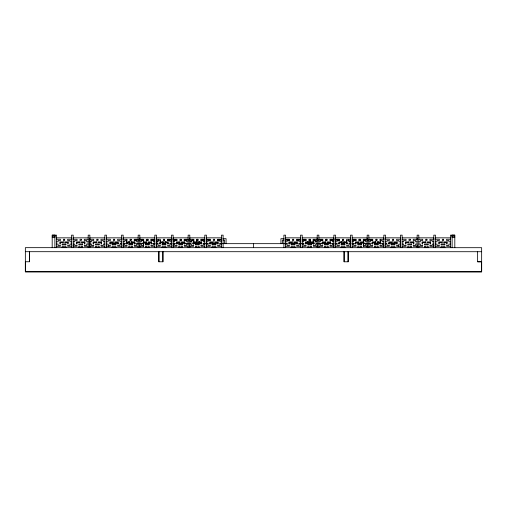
<?xml version="1.0" encoding="UTF-8"?>
<svg xmlns="http://www.w3.org/2000/svg" width="507" height="507" viewBox="0 0 507 507"><rect width="100%" height="100%" fill="white"/><g stroke="black" fill="none" stroke-linecap="round" stroke-linejoin="round"><path stroke-width="0.76" d="M25.35 251.694L25.35 247.663L481.65 247.695L481.65 271.841L25.35 271.809L25.35 251.694L481.65 251.719M29.381 261.751L29.381 251.694L29.381 261.751L25.35 261.751L25.35 271.809L481.65 271.815L481.65 261.751M52.189 247.695L52.189 235.153L56.543 235.153L56.543 239.279L60.434 239.279L60.434 240.483L58.096 240.483L58.096 241.826L56.543 241.826M52.189 235.159L54.876 235.153L54.876 247.689M162.912 251.726L162.912 261.789L158.887 261.789L158.887 251.7M162.912 261.783L162.912 251.7M348.119 251.713L348.119 261.796L344.088 261.789L344.088 251.713M454.811 247.695L454.811 235.153L452.124 235.153L452.124 247.689M73.185 239.716L73.198 237.84L88.193 237.84M106.502 239.716L106.514 237.84L121.509 237.84M123.163 239.716L123.169 237.84L138.164 237.84M139.818 239.716L139.831 237.84L154.819 237.84M156.473 239.716L156.486 237.84L171.48 237.84M173.134 239.716L173.147 237.84L188.135 237.84M189.789 239.716L189.802 237.84L204.796 237.84M300.543 246.237L300.55 245.166M317.198 246.237L317.211 245.166M333.853 246.237L333.866 245.166M350.514 246.237L350.527 245.166M367.169 246.237L367.182 245.166M383.831 246.237L383.843 245.166M400.486 246.237L400.486 237.84L385.497 237.84M417.141 246.237L417.153 245.166M433.802 246.237L433.815 245.166M454.811 235.159L450.457 235.153L450.457 239.279L446.572 239.279L446.572 240.483L448.904 240.483L448.904 241.826L450.457 241.826M52.189 236.82L55.041 236.82L55.041 237.238L52.189 237.238M454.811 236.82L451.959 236.82L451.959 237.238L454.811 237.238M71.531 237.84L56.543 237.84L56.543 247.689M104.848 237.84L89.859 237.84L89.859 246.237M221.451 237.84L206.463 237.84L206.463 246.237M285.549 237.84L300.543 237.84L300.55 239.716M302.204 237.84L317.198 237.84L317.211 239.716M318.865 237.84L333.853 237.84L333.866 239.716M335.52 237.84L350.514 237.84L350.527 239.716M352.181 237.84L367.169 237.84L367.182 239.716M368.836 237.84L383.831 237.84L383.843 239.716M402.152 237.84L417.141 237.84L417.153 239.716M418.807 237.84L433.802 237.84L433.815 239.716M435.469 237.84L450.457 237.84L450.457 247.689M222.928 238.664L226.065 238.664L226.065 243.664M284.072 238.664L280.935 238.664L280.935 243.664M71.531 239.279L67.646 239.279L67.646 240.483L69.979 240.483L69.979 241.826L71.531 241.826M73.198 239.279L77.089 239.279L77.089 240.483L74.751 240.483L74.751 241.826L73.198 241.826M88.193 239.279L84.301 239.279L84.301 240.483L86.64 240.483L86.64 241.826L88.193 241.826M89.859 239.279L93.744 239.279L93.744 240.483L91.412 240.483L91.412 241.826L89.859 241.826M104.848 239.279L100.956 239.279L100.956 240.483L103.295 240.483L103.295 241.826L104.848 241.826M106.514 239.279L110.406 239.279L110.406 240.483L108.067 240.483L108.067 241.826L106.514 241.826M121.509 239.279L117.618 239.279L117.618 240.483L119.956 240.483L119.956 241.826L121.509 241.826M123.169 239.279L127.061 239.279L127.061 240.483L124.722 240.483L124.722 241.826L123.169 241.826M138.164 239.279L134.273 239.279L134.273 240.483L136.611 240.483L136.611 241.826L138.164 241.826M139.831 239.279L143.722 239.279L143.722 240.483L141.383 240.483L141.383 241.826L139.831 241.826M154.819 239.279L150.934 239.279L150.934 240.483L153.272 240.483L153.272 241.826L154.819 241.826M156.486 239.279L160.377 239.279L160.377 243.987L159.749 243.987L159.749 241.883L163.33 241.883L163.33 242.53L160.377 242.53M171.48 239.279L167.589 239.279L167.589 240.483L169.927 240.483L169.927 241.826L171.48 241.826M173.147 239.279L177.032 239.279L177.032 240.483L174.7 240.483L174.7 241.826L173.147 241.826M188.135 239.279L184.25 239.279L184.25 240.483L186.582 240.483L186.582 241.826L188.135 241.826M189.802 239.279L193.693 239.279L193.693 240.483L191.354 240.483L191.354 241.826L189.802 241.826M204.796 239.279L200.905 239.279L200.905 240.483L203.244 240.483L203.244 241.826L204.796 241.826M206.463 239.279L210.348 239.279L210.348 240.483L208.009 240.483L208.009 241.826L206.463 241.826M221.451 239.279L217.56 239.279L217.56 240.483L219.899 240.483L219.899 241.826L221.451 241.826M285.549 239.279L289.44 239.279L289.44 240.483L287.101 240.483L287.101 241.826L285.549 241.826M300.543 239.279L296.652 239.279L296.652 240.483L298.991 240.483L298.991 241.826L300.543 241.826M302.204 239.279L306.095 239.279L306.095 240.483L303.756 240.483L303.756 241.826L302.204 241.826M317.198 239.279L313.307 239.279L313.307 240.483L315.646 240.483L315.646 241.826L317.198 241.826M318.865 239.279L322.756 239.279L322.756 240.483L320.418 240.483L320.418 241.826L318.865 241.826M333.853 239.279L329.968 239.279L329.968 240.483L332.3 240.483L332.3 241.826L333.853 241.826M335.52 239.279L339.411 239.279L339.411 240.483L337.073 240.483L337.073 241.826L335.52 241.826M350.514 239.279L346.623 239.279L346.623 243.987L347.251 243.987L347.251 241.883L343.67 241.883L343.67 242.53L346.623 242.53M352.181 239.279L356.066 239.279L356.066 240.483L353.734 240.483L353.734 241.826L352.181 241.826M367.169 239.279L363.278 239.279L363.278 240.483L365.617 240.483L365.617 241.826L367.169 241.826M368.836 239.279L372.727 239.279L372.727 240.483L370.389 240.483L370.389 241.826L368.836 241.826M383.831 239.279L379.939 239.279L379.939 240.483L382.278 240.483L382.278 241.826L383.831 241.826M385.497 239.279L389.382 239.279L389.382 240.483L387.044 240.483L387.044 241.826L385.497 241.826M400.486 239.279L396.594 239.279L396.594 240.483L398.933 240.483L398.933 241.826L400.486 241.826M402.152 239.279L406.044 239.279L406.044 240.483L403.705 240.483L403.705 241.826L402.152 241.826M417.141 239.279L413.256 239.279L413.256 240.483L415.594 240.483L415.594 241.826L417.141 241.826M418.807 239.279L422.699 239.279L422.699 240.483L420.36 240.483L420.36 241.826L418.807 241.826M433.802 239.279L429.911 239.279L429.911 240.483L432.249 240.483L432.249 241.826L433.802 241.826M435.469 239.279L439.36 239.279L439.36 240.483L437.021 240.483L437.021 241.826L435.469 241.826M134.178 240.045L143.658 240.045L143.658 243.981M146.06 240.045L148.431 240.045M150.801 240.045L154.755 240.045M167.38 240.045L171.328 240.045M172.912 240.045L176.861 240.045M180.055 240.045L181.633 240.045M184.003 240.045L191.114 240.045L191.114 242.213M200.861 240.045L204.815 240.045M206.393 240.045L210.348 240.045M217.484 240.045L221.439 240.045M223.017 240.045L224.601 240.045L224.601 243.664M283.983 240.045L282.399 240.045L282.399 243.664M285.561 240.045L289.516 240.045M296.652 240.045L300.607 240.045M302.185 240.045L306.139 240.045M322.997 240.045L315.886 240.045L315.886 242.213M325.367 240.045L326.952 240.045M330.139 240.045L334.088 240.045M335.672 240.045L339.62 240.045M352.245 240.045L356.199 240.045M358.569 240.045L360.94 240.045M372.822 240.045L363.342 240.045L363.342 243.981M160.377 240.483L158.038 240.483L158.038 241.826L156.486 241.826M346.623 240.483L348.962 240.483L348.962 241.826L350.514 241.826M110.108 243.664L118.638 243.664M120.191 243.664L121.743 243.664M123.29 243.664L127.656 243.664M128.721 243.664L132.593 243.664M133.816 243.664L135.394 243.664M136.472 243.664L144.077 243.664M145.002 243.664L149.654 243.664M151.206 243.664L155.085 243.664M156.631 243.664L158.184 243.664M159.312 243.664L160.51 243.664M162.063 243.664L165.941 243.664M167.297 243.664L168.875 243.664M169.813 243.664L171.366 243.664M172.919 243.664L177.577 243.664M178.344 243.664L191.006 243.664M192.584 243.664L201.285 243.664M202.87 243.664L208.409 243.664M209.651 243.664L217.902 243.664M219.48 243.664L287.52 243.664M289.098 243.664L297.349 243.664M298.591 243.664L304.13 243.664M305.715 243.664L314.416 243.664M316 243.664L328.656 243.664M329.423 243.664L334.081 243.664M335.634 243.664L337.187 243.664M338.125 243.664L339.709 243.664M341.065 243.664L344.937 243.664M346.49 243.664L347.694 243.664M348.816 243.664L350.369 243.664M351.915 243.664L355.794 243.664M357.346 243.664L361.998 243.664M362.923 243.664L370.528 243.664M371.606 243.664L373.184 243.664M374.407 243.664L378.279 243.664M379.344 243.664L383.71 243.664M385.263 243.664L386.809 243.664M388.362 243.664L396.892 243.664M56.543 244.032L58.096 244.032L58.096 245.388L60.434 245.388L60.434 246.288L56.543 246.288M71.531 244.032L69.979 244.032L69.979 245.388L67.646 245.388L67.646 246.288L71.531 246.288M73.198 244.032L74.751 244.032L74.751 245.388L77.089 245.388L77.089 246.288L73.198 246.288M88.193 244.032L86.64 244.032L86.64 245.388L84.301 245.388L84.301 246.288L88.193 246.288M89.859 244.032L91.412 244.032L91.412 245.388L93.744 245.388L93.744 246.288L89.859 246.288M104.848 244.032L103.295 244.032L103.295 245.388L100.956 245.388L100.956 246.288L104.848 246.288M106.514 244.032L108.067 244.032L108.067 245.388L110.406 245.388L110.406 246.288L106.514 246.288M121.509 244.032L119.956 244.032L119.956 245.388L117.618 245.388L117.618 246.288L121.509 246.288M123.169 244.032L124.722 244.032L124.722 245.388L127.061 245.388L127.061 246.288L123.169 246.288M138.164 244.032L136.611 244.032L136.611 245.388L134.273 245.388L134.273 246.288L138.164 246.288M139.831 244.032L141.383 244.032L141.383 245.388L143.722 245.388L143.722 246.288L139.831 246.288M154.819 244.032L153.272 244.032L153.272 245.388L150.934 245.388L150.934 246.288L154.819 246.288M156.486 244.032L158.038 244.032L158.038 245.388L160.377 245.388L160.377 246.288L156.486 246.288M171.48 244.032L169.927 244.032L169.927 245.388L167.589 245.388L167.589 246.288L171.48 246.288M173.147 244.032L174.7 244.032L174.7 245.388L177.032 245.388L177.032 246.288L173.147 246.288M188.135 244.032L186.582 244.032L186.582 245.388L184.25 245.388L184.25 246.288L188.135 246.288M189.802 244.032L191.354 244.032L191.354 245.388L193.693 245.388L193.693 246.288L189.802 246.288M204.796 244.032L203.244 244.032L203.244 245.388L200.905 245.388L200.905 246.288L204.796 246.288M206.463 244.032L208.009 244.032L208.009 245.388L210.348 245.388L210.348 246.288L206.463 246.288M221.451 244.032L219.899 244.032L219.899 245.388L217.56 245.388L217.56 246.288L221.451 246.288M285.549 244.032L287.101 244.032L287.101 245.388L289.44 245.388L289.44 246.288L285.549 246.288M300.543 244.032L298.991 244.032L298.991 245.388L296.652 245.388L296.652 246.288L300.543 246.288M302.204 244.032L303.756 244.032L303.756 245.388L306.095 245.388L306.095 246.288L302.204 246.288M317.198 244.032L315.646 244.032L315.646 245.388L313.307 245.388L313.307 246.288L317.198 246.288M318.865 244.032L320.418 244.032L320.418 245.388L322.756 245.388L322.756 246.288L318.865 246.288M333.853 244.032L332.3 244.032L332.3 245.388L329.968 245.388L329.968 246.288L333.853 246.288M335.52 244.032L337.073 244.032L337.073 245.388L339.411 245.388L339.411 246.288L335.52 246.288M350.514 244.032L348.962 244.032L348.962 245.388L346.623 245.388L346.623 246.288L350.514 246.288M352.181 244.032L353.734 244.032L353.734 245.388L356.066 245.388L356.066 246.288L352.181 246.288M367.169 244.032L365.617 244.032L365.617 245.388L363.278 245.388L363.278 246.288L367.169 246.288M368.836 244.032L370.389 244.032L370.389 245.388L372.727 245.388L372.727 246.288L368.836 246.288M383.831 244.032L382.278 244.032L382.278 245.388L379.939 245.388L379.939 246.288L383.831 246.288M385.497 244.032L387.044 244.032L387.044 245.388L389.382 245.388L389.382 246.288L385.497 246.288M400.486 244.032L398.933 244.032L398.933 245.388L396.594 245.388L396.594 246.288L400.486 246.288M402.152 244.032L403.705 244.032L403.705 245.388L406.044 245.388L406.044 246.288L402.152 246.288M417.141 244.032L415.594 244.032L415.594 245.388L413.256 245.388L413.256 246.288L417.141 246.288M418.807 244.032L420.36 244.032L420.36 245.388L422.699 245.388L422.699 246.288L418.807 246.288M433.802 244.032L432.249 244.032L432.249 245.388L429.911 245.388L429.911 246.288L433.802 246.288M435.469 244.032L437.021 244.032L437.021 245.388L439.36 245.388L439.36 246.288L435.469 246.288M450.457 244.032L448.904 244.032L448.904 245.388L446.572 245.388L446.572 246.288L450.457 246.288M477.626 261.777L481.65 261.777L477.626 261.777L477.626 251.719M189.789 245.166L189.802 246.237M173.134 245.166L173.147 246.237M156.473 245.166L156.486 246.237M139.818 245.166L139.831 246.237M123.163 245.166L123.169 246.237M106.502 245.166L106.514 246.237M73.185 245.166L73.198 246.237M452.124 235.153L452.124 236.82M444.861 247.689L444.861 246.193L443.612 246.193L443.612 247.689M442.313 247.689L442.313 246.193L441.071 246.193L441.071 247.689M435.469 247.689L435.469 235.153L433.802 235.153L433.802 247.689M428.2 247.689L428.2 246.193L426.957 246.193L426.957 247.689M425.652 247.689L425.652 246.193L424.41 246.193L424.41 247.689M418.807 247.689L418.807 235.153L417.141 235.153L417.141 247.689M411.545 247.689L411.545 246.193L410.296 246.193L410.296 247.689M408.997 247.689L408.997 246.193L407.755 246.193L407.755 247.689M402.152 247.689L402.152 235.153L400.486 235.153L400.486 247.689M398.445 245.001L398.445 246.345M394.883 247.689L394.883 246.193L393.641 246.193L393.641 247.689M392.342 247.689L392.342 246.193L391.093 246.193L391.093 247.689M385.497 247.689L385.497 235.153L383.831 235.153L383.831 247.689M380.687 239.38L380.687 243.664M378.228 247.689L378.228 246.193L376.986 246.193L376.986 247.689M378 241.49L378 242.948M376.663 239.38L376.663 240.806M375.681 247.689L375.681 246.193L374.439 246.193L374.439 247.689M375.193 241.49L375.193 242.935M368.836 247.689L368.836 235.153L367.169 235.153L367.169 247.689M363.551 243.664L363.551 246.345M361.567 247.689L361.567 246.193L360.325 246.193L360.325 247.689M359.026 247.689L359.026 246.193L357.777 246.193L357.777 247.689M352.181 247.689L352.181 235.153L350.514 235.153L350.514 247.689M349.874 240.045L349.874 242.213M348.41 239.38L348.41 240.806M348.119 251.726L348.119 261.789M344.912 247.689L344.912 246.193L343.67 246.193L343.67 247.689M344.088 251.726L344.088 261.789M344.012 241.49L344.012 242.948M342.669 239.38L342.669 240.806M342.364 247.689L342.364 246.193L341.122 246.193L341.122 247.689M341.205 241.49L341.205 242.935M335.52 247.689L335.52 235.153L333.853 235.153L333.853 247.689M328.257 247.689L328.257 246.193L327.009 246.193L327.009 247.689M325.709 247.689L325.709 246.193L324.467 246.193L324.467 247.689M318.865 247.689L318.865 235.153L317.198 235.153L317.198 247.689M314.416 239.38L314.416 240.806M313.142 239.38L313.142 243.981M311.596 247.689L311.596 246.193L310.354 246.193L310.354 247.689M310.461 239.38L310.461 242.948M309.188 239.38L309.188 242.948M309.048 247.689L309.048 246.193L307.806 246.193L307.806 247.689M307.717 241.49L307.717 242.935M302.204 247.689L302.204 235.153L300.543 235.153L300.543 247.689M294.941 247.689L294.941 246.193L293.699 246.193L293.699 247.689M292.393 247.689L292.393 246.193L291.151 246.193L291.151 247.689M285.549 247.689L285.549 235.153L283.882 235.153L283.882 247.689M253.5 243.664L253.5 247.682M223.118 247.689L223.118 235.153L221.451 235.153L221.451 247.689M215.849 247.689L215.849 246.193L214.607 246.193L214.607 247.689M213.308 247.689L213.308 246.193L212.059 246.193L212.059 247.689M206.463 247.689L206.463 235.153L204.796 235.153L204.796 247.689M199.283 241.49L199.283 242.935M199.194 247.689L199.194 246.193L197.952 246.193L197.952 247.689M197.812 239.38L197.812 242.948M196.646 247.689L196.646 246.193L195.404 246.193L195.404 247.689M196.539 239.38L196.539 242.948M193.858 239.38L193.858 243.981M192.584 239.38L192.584 240.806M189.802 247.689L189.802 235.153L188.135 235.153L188.135 247.689M182.533 247.689L182.533 246.193L181.291 246.193L181.291 247.689M179.991 247.689L179.991 246.193L178.749 246.193L178.749 247.689M173.147 247.689L173.147 235.153L171.48 235.153L171.48 247.689M165.795 241.49L165.795 242.935M165.878 247.689L165.878 246.193L164.636 246.193L164.636 247.689M164.331 239.38L164.331 240.806M163.33 247.689L163.33 246.193L162.088 246.193L162.088 247.689M162.988 241.49L162.988 242.948M158.887 251.726L158.887 261.789M158.59 239.38L158.59 240.806M157.126 240.045L157.126 242.213M156.486 247.689L156.486 235.153L154.819 235.153L154.819 247.689M149.223 247.689L149.223 246.193L147.974 246.193L147.974 247.689M146.675 247.689L146.675 246.193L145.433 246.193L145.433 247.689M143.449 243.664L143.449 246.345M139.831 247.689L139.831 235.153L138.164 235.153L138.164 247.689M132.561 247.689L132.561 246.193L131.319 246.193L131.319 247.689M131.807 241.49L131.807 242.935M130.337 239.38L130.337 240.806M130.02 247.689L130.02 246.193L128.772 246.193L128.772 247.689M129 241.49L129 242.948M126.313 239.38L126.313 243.664M123.169 247.689L123.169 235.153L121.509 235.153L121.509 247.689M115.907 247.689L115.907 246.193L114.664 246.193L114.664 247.689M113.359 247.689L113.359 246.193L112.117 246.193L112.117 247.689M108.561 245.001L108.561 246.345M106.514 247.689L106.514 235.153L104.848 235.153L104.848 247.689M99.245 247.689L99.245 246.193L98.003 246.193L98.003 247.689M96.704 247.689L96.704 246.193L95.455 246.193L95.455 247.689M89.859 247.689L89.859 235.153L88.193 235.153L88.193 247.689M82.59 247.689L82.59 246.193L81.348 246.193L81.348 247.689M80.043 247.689L80.043 246.193L78.8 246.193L78.8 247.689M73.198 247.689L73.198 235.153L71.531 235.153L71.531 247.689M65.935 247.689L65.935 246.193L64.687 246.193L64.687 247.689M63.388 247.689L63.388 246.193L62.146 246.193L62.146 247.689M54.876 235.153L54.876 236.82M64.687 239.279L63.388 239.279L63.388 240.483L64.687 240.483L64.687 239.279M81.348 239.279L80.043 239.279L80.043 240.483L81.348 240.483L81.348 239.279M98.003 239.279L96.704 239.279L96.704 240.483L98.003 240.483L98.003 239.279M114.664 239.279L113.359 239.279L113.359 240.483L114.664 240.483L114.664 239.279M131.319 239.279L130.02 239.279L130.02 240.483L131.319 240.483L131.319 239.279M147.974 239.279L146.675 239.279L146.675 240.483L147.974 240.483L147.974 239.279M164.636 239.279L163.33 239.279L163.33 240.483L164.636 240.483L164.636 239.279M181.291 239.279L179.991 239.279L179.991 240.483L181.291 240.483L181.291 239.279M197.952 239.279L196.646 239.279L196.646 240.483L197.952 240.483L197.952 239.279M214.607 239.279L213.308 239.279L213.308 240.483L214.607 240.483L214.607 239.279M293.699 239.279L292.393 239.279L292.393 240.483L293.699 240.483L293.699 239.279M310.354 239.279L309.048 239.279L309.048 240.483L310.354 240.483L310.354 239.279M327.009 239.279L325.709 239.279L325.709 240.483L327.009 240.483L327.009 239.279M343.67 239.279L342.364 239.279L342.364 240.483L343.67 240.483L343.67 239.279M360.325 239.279L359.026 239.279L359.026 240.483L360.325 240.483L360.325 239.279M376.986 239.279L375.681 239.279L375.681 240.483L376.986 240.483L376.986 239.279M393.641 239.279L392.342 239.279L392.342 240.483L393.641 240.483L393.641 239.279M410.296 239.279L408.997 239.279L408.997 240.483L410.296 240.483L410.296 239.279M426.957 239.279L425.652 239.279L425.652 240.483L426.957 240.483L426.957 239.279M443.612 239.279L442.313 239.279L442.313 240.483L443.612 240.483L443.612 239.279M63.388 241.883L59.807 241.883L59.807 243.987L60.434 243.987L60.434 242.53L63.388 242.53L63.388 241.883M68.268 241.883L64.687 241.883L64.687 242.53L67.646 242.53L67.646 243.987L68.268 243.987L68.268 241.883M80.043 241.883L76.462 241.883L76.462 243.987L77.089 243.987L77.089 242.53L80.043 242.53L80.043 241.883M84.929 241.883L81.348 241.883L81.348 242.53L84.301 242.53L84.301 243.987L84.929 243.987L84.929 241.883M96.704 241.883L93.123 241.883L93.123 243.987L93.744 243.987L93.744 242.53L96.704 242.53L96.704 241.883M101.584 241.883L98.003 241.883L98.003 242.53L100.956 242.53L100.956 243.987L101.584 243.987L101.584 241.883M113.359 241.883L109.778 241.883L109.778 243.987L110.406 243.987L110.406 242.53L113.359 242.53L113.359 241.883M118.245 241.883L114.664 241.883L114.664 242.53L117.618 242.53L117.618 243.987L118.245 243.987L118.245 241.883M130.02 241.883L126.433 241.883L126.433 243.987L127.061 243.987L127.061 242.53L130.02 242.53L130.02 241.883M134.9 241.883L131.319 241.883L131.319 242.53L134.273 242.53L134.273 243.987L134.9 243.987L134.9 241.883M146.675 241.883L143.094 241.883L143.094 243.987L143.722 243.987L143.722 242.53L146.675 242.53L146.675 241.883M151.561 241.883L147.974 241.883L147.974 242.53L150.934 242.53L150.934 243.987L151.561 243.987L151.561 241.883M168.216 241.883L164.636 241.883L164.636 242.53L167.589 242.53L167.589 243.987L168.216 243.987L168.216 241.883M179.991 241.883L176.411 241.883L176.411 243.987L177.032 243.987L177.032 242.53L179.991 242.53L179.991 241.883M184.871 241.883L181.291 241.883L181.291 242.53L184.25 242.53L184.25 243.987L184.871 243.987L184.871 241.883M196.646 241.883L193.066 241.883L193.066 243.987L193.693 243.987L193.693 242.53L196.646 242.53L196.646 241.883M201.532 241.883L197.952 241.883L197.952 242.53L200.905 242.53L200.905 243.987L201.532 243.987L201.532 241.883M213.308 241.883L209.727 241.883L209.727 243.987L210.348 243.987L210.348 242.53L213.308 242.53L213.308 241.883M218.187 241.883L214.607 241.883L214.607 242.53L217.56 242.53L217.56 243.987L218.187 243.987L218.187 241.883M292.393 241.883L288.813 241.883L288.813 243.987L289.44 243.987L289.44 242.53L292.393 242.53L292.393 241.883M297.279 241.883L293.699 241.883L293.699 242.53L296.652 242.53L296.652 243.987L297.279 243.987L297.279 241.883M309.048 241.883L305.468 241.883L305.468 243.987L306.095 243.987L306.095 242.53L309.048 242.53L309.048 241.883M313.934 241.883L310.354 241.883L310.354 242.53L313.307 242.53L313.307 243.987L313.934 243.987L313.934 241.883M325.709 241.883L322.129 241.883L322.129 243.987L322.756 243.987L322.756 242.53L325.709 242.53L325.709 241.883M330.589 241.883L327.009 241.883L327.009 242.53L329.968 242.53L329.968 243.987L330.589 243.987L330.589 241.883M342.364 241.883L338.784 241.883L338.784 243.987L339.411 243.987L339.411 242.53L342.364 242.53L342.364 241.883M359.026 241.883L355.445 241.883L355.445 243.987L356.066 243.987L356.066 242.53L359.026 242.53L359.026 241.883M363.906 241.883L360.325 241.883L360.325 242.53L363.278 242.53L363.278 243.987L363.906 243.987L363.906 241.883M375.681 241.883L372.1 241.883L372.1 243.987L372.727 243.987L372.727 242.53L375.681 242.53L375.681 241.883M380.567 241.883L376.986 241.883L376.986 242.53L379.939 242.53L379.939 243.987L380.567 243.987L380.567 241.883M392.342 241.883L388.755 241.883L388.755 243.987L389.382 243.987L389.382 242.53L392.342 242.53L392.342 241.883M397.222 241.883L393.641 241.883L393.641 242.53L396.594 242.53L396.594 243.987L397.222 243.987L397.222 241.883M408.997 241.883L405.416 241.883L405.416 243.987L406.044 243.987L406.044 242.53L408.997 242.53L408.997 241.883M413.883 241.883L410.296 241.883L410.296 242.53L413.256 242.53L413.256 243.987L413.883 243.987L413.883 241.883M425.652 241.883L422.071 241.883L422.071 243.987L422.699 243.987L422.699 242.53L425.652 242.53L425.652 241.883M430.538 241.883L426.957 241.883L426.957 242.53L429.911 242.53L429.911 243.987L430.538 243.987L430.538 241.883M442.313 241.883L438.732 241.883L438.732 243.987L439.36 243.987L439.36 242.53L442.313 242.53L442.313 241.883M447.193 241.883L443.612 241.883L443.612 242.53L446.572 242.53L446.572 243.987L447.193 243.987L447.193 241.883M65.935 243.937L62.146 243.937L62.146 244.792L65.935 244.792L65.935 243.937M82.59 243.937L78.8 243.937L78.8 244.792L82.59 244.792L82.59 243.937M99.245 243.937L95.455 243.937L95.455 244.792L99.245 244.792L99.245 243.937M115.907 243.937L112.117 243.937L112.117 244.792L115.907 244.792L115.907 243.937M132.561 243.937L128.772 243.937L128.772 244.792L132.561 244.792L132.561 243.937M149.223 243.937L145.433 243.937L145.433 244.792L149.223 244.792L149.223 243.937M165.878 243.937L162.088 243.937L162.088 244.792L165.878 244.792L165.878 243.937M182.533 243.937L178.749 243.937L178.749 244.792L182.533 244.792L182.533 243.937M199.194 243.937L195.404 243.937L195.404 244.792L199.194 244.792L199.194 243.937M215.849 243.937L212.059 243.937L212.059 244.792L215.849 244.792L215.849 243.937M294.941 243.937L291.151 243.937L291.151 244.792L294.941 244.792L294.941 243.937M311.596 243.937L307.806 243.937L307.806 244.792L311.596 244.792L311.596 243.937M328.257 243.937L324.467 243.937L324.467 244.792L328.257 244.792L328.257 243.937M344.912 243.937L341.122 243.937L341.122 244.792L344.912 244.792L344.912 243.937M361.567 243.937L357.777 243.937L357.777 244.792L361.567 244.792L361.567 243.937M378.228 243.937L374.439 243.937L374.439 244.792L378.228 244.792L378.228 243.937M394.883 243.937L391.093 243.937L391.093 244.792L394.883 244.792L394.883 243.937M411.545 243.937L407.755 243.937L407.755 244.792L411.545 244.792L411.545 243.937M428.2 243.937L424.41 243.937L424.41 244.792L428.2 244.792L428.2 243.937M444.861 243.937L441.071 243.937L441.071 244.792L444.861 244.792L444.861 243.937"/></g></svg>
